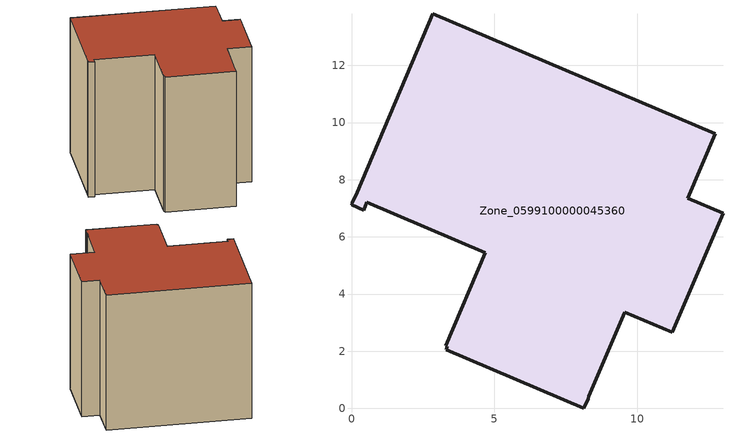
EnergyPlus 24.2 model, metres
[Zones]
Zone_0599100000045360
 floor ground (C_G): 2.85,13.81 12.72,9.61 11.76,7.35 13,6.82 11.23,2.66 9.57,3.37 8.31,0.42 8.28,0.34 8.13,0 3.31,2.05 3.36,2.17 3.3,2.19 4.68,5.45 0.53,7.21 0.42,6.94 0,7.12 0.03,7.19 0.2,7.57 z0
 wall outside (C_F): 3.31,2.05 8.13,0 8.28,0.34 8.31,0.42 9.57,3.37 11.23,2.66 13,6.82 11.76,7.35 12.72,9.61 2.85,13.81 0.2,7.57 0.03,7.19 0,7.12 0.42,6.94 0.53,7.21 4.68,5.45 3.3,2.19 3.36,2.17 3.31,2.05 z0:10.95
 roof outside (C_R): 8.31,0.42 9.57,3.37 11.23,2.66 13,6.82 11.76,7.35 12.72,9.61 2.85,13.81 0.2,7.57 0.03,7.19 0,7.12 0.42,6.94 0.53,7.21 4.68,5.45 3.3,2.19 3.36,2.17 3.31,2.05 8.13,0 8.28,0.34 z10.95
[BUILDING]
Pand.0599100000045360: North Axis=0; Terrain=City; Loads Convergence Tolerance Value=0.04; Temperature Convergence Tolerance Value=0.4; Solar Distribution=FullExterior; Maximum Number of Warmup Days=25; Minimum Number of Warmup Days=1
[Site:Location]
Rotterdam.The.Hague.AP_ZH_NLD Design_Conditions: Latitude=51.96; Longitude=4.45; Time Zone=1; Elevation=-4.5
[SITE:GROUNDTEMPERATURE:BUILDINGSURFACE]
18, 18, 18, 18, 18, 18, 18, 18, 18, 18, 18, 18
[MATERIAL] Thermal Absorptance=0.9; Solar Absorptance=0.7; Visible Absorptance=0.7
Name | Roughness | Thickness | Conductivity | Density | Specific Heat
G.TC.1946 | MediumSmooth | 0.15 | 1 | 540 | 1210
F.TC.1946 | Rough | 0.3 | 0.857143 | 1920 | 840
R.TC.1946 | MediumRough | 0.2 | 0.909091 | 1500 | 1000
[CONSTRUCTION]
C_G: G.TC.1946
C_F: F.TC.1946
C_R: R.TC.1946
[ZONE]
Zone_0599100000045360: Type=1; Multiplier=1; Ceiling Height=Autocalculate; Volume=Autocalculate; Floor Area=autocalculate; Part of Total Floor Area=Yes
[ZONEINFILTRATION:DESIGNFLOWRATE]
Infil_Zone_0599100000045360: Zone or ZoneList or Space or SpaceList=Zone_0599100000045360; Schedule=AlwaysOn; Design Flow Rate Calculation Method=Flow/Area; Flow Rate per Floor Area=0.003; Constant Term Coefficient=1; Temperature Term Coefficient=0; Velocity Term Coefficient=0; Velocity Squared Term Coefficient=0
[HVACTEMPLATE:ZONE:IDEALLOADSAIRSYSTEM]
Zone_0599100000045360: Maximum Heating Supply Air Temperature=50; Minimum Cooling Supply Air Temperature=13; Maximum Heating Supply Air Humidity Ratio=0.0156; Minimum Cooling Supply Air Humidity Ratio=0.0077; Heating Limit=NoLimit; Cooling Limit=NoLimit; Dehumidification Control Type=ConstantSensibleHeatRatio; Cooling Sensible Heat Ratio=0.7; Dehumidification Setpoint=60; Humidification Control Type=None; Humidification Setpoint=30; Outdoor Air Method=None; Outdoor Air Flow Rate per Person=0.00944; Outdoor Air Flow Rate per Zone Floor Area=0; Outdoor Air Flow Rate per Zone=0; Demand Controlled Ventilation Type=None; Outdoor Air Economizer Type=NoEconomizer; Heat Recovery Type=None; Sensible Heat Recovery Effectiveness=0.7; Latent Heat Recovery Effectiveness=0.65
[ZONECONTROL:THERMOSTAT]
ThermostatControl_Zone_0599100000045360: Zone or ZoneList=Zone_0599100000045360; Control Type Schedule=DualSetpointControlType; Control 1=Thermostat_Zone_0599100000045360; Temperature Difference Between Cutout And Setpoint=0
[THERMOSTATSETPOINT:DUALSETPOINT]
Thermostat_Zone_0599100000045360: Heating Setpoint Temperature Schedule=HeatingSetpoint_Zone_0599100000045360; Cooling Setpoint Temperature Schedule=CoolingSetpoint_Zone_0599100000045360
[SCHEDULE:COMPACT]
HeatingSetpoint_Zone_0599100000045360: Through: 12/31, For: AllDays, Until: 24:00, 21
CoolingSetpoint_Zone_0599100000045360: Through: 12/31, For: AllDays, Until: 24:00, 24
DualSetpointControlType: Through: 12/31, For: AllDays, Until: 24:00, 4
AlwaysOn: Through: 12/31, For: AllDays, Until: 24:00, 1
